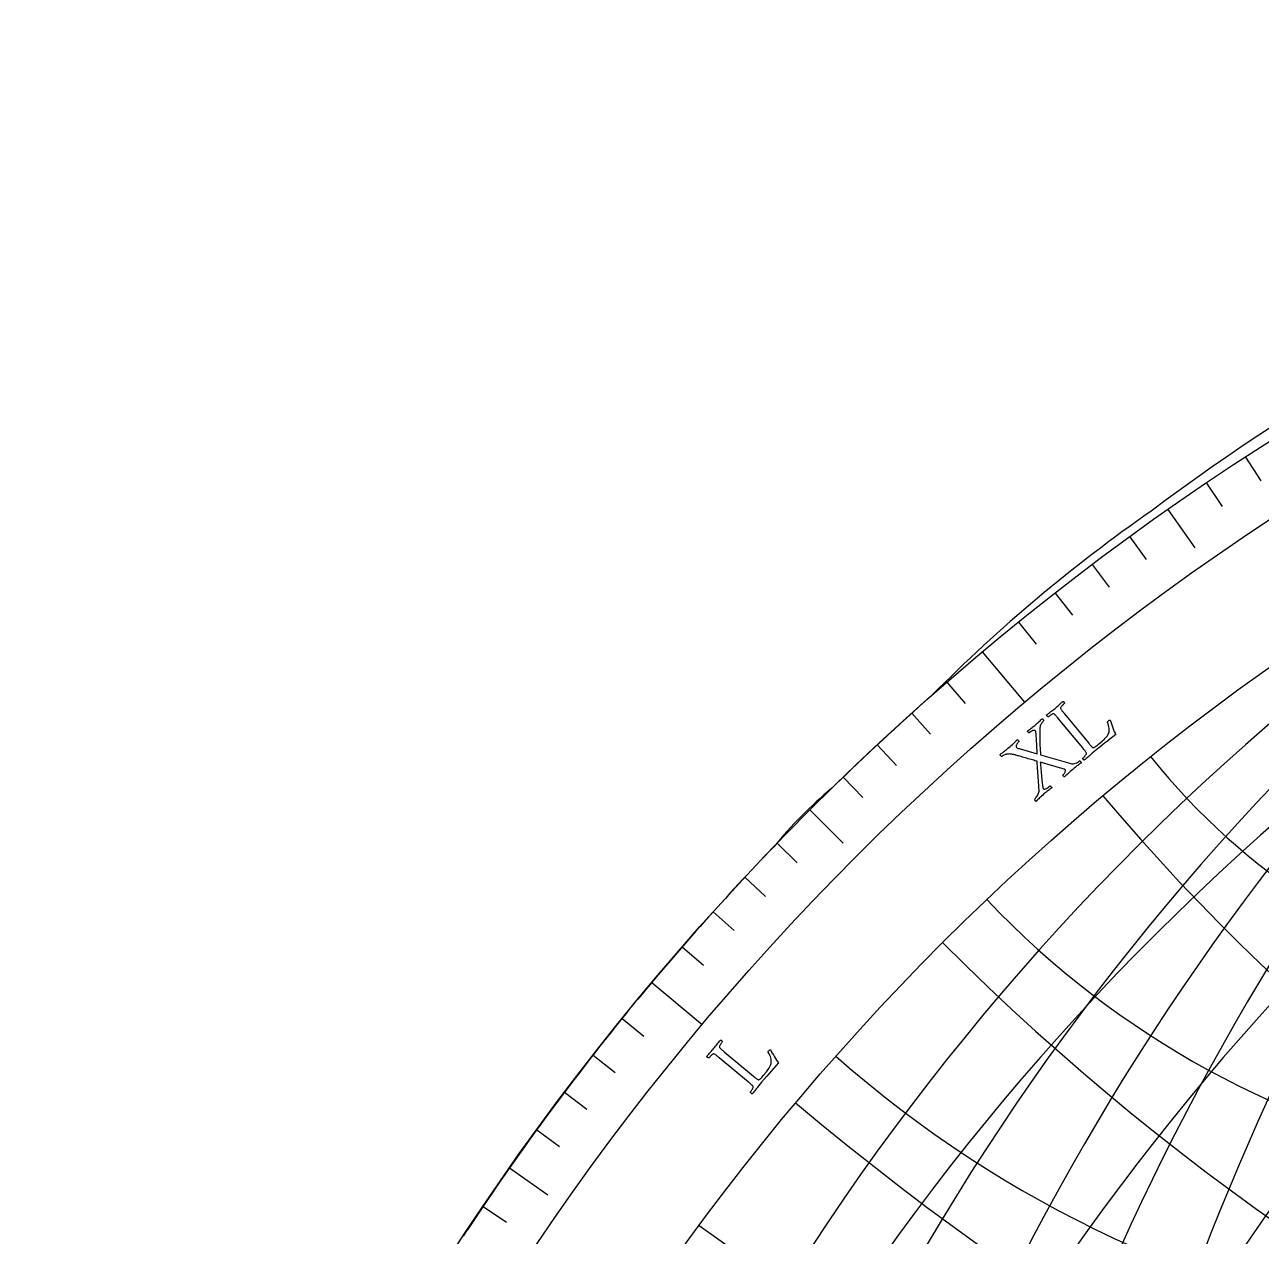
# Model space of a CAD drawing. Header units: millimetres. Extents: x -93 to 93, y -93 to 104.
# Drawn here: x -92.5 to -49.83, y 50.7 to 92.5 of the extents above; entities that cross this region are included whole.
import ezdxf

# ---------------------------------------------------------------- set-up
doc = ezdxf.new("R2010")
doc.units = ezdxf.units.MM
for name, color, linetype in [('CUT_OUTER', 1, 'Continuous'), ('ENGRAVE', 7, 'Continuous'), ('ENGRAVE_FINE', 8, 'Continuous'), ('TEXT', 5, 'Continuous')]:
    doc.layers.add(name, color=color, linetype=linetype)

msp = doc.modelspace()

# ---------------------------------------------------------------- linework, layer by layer
at = {"layer": 'CUT_OUTER'}
for points in [[(-64.651, 66.1548), (-64.5998, 66.2051)], [(-77.3263, 50.7625), (-77.2248, 50.9174)]]:
    msp.add_lwpolyline(points, dxfattribs=at)
for centre, radius, start, end in [((-7.152, 13.6929), 77.5065, 111.482363, 126.846275), ((-22.0148, 30.3912), 55.2629, 124.89633, 135.15529), ((-0.2725, 0.2862), 92.1048, 131.412315, 134.299892), ((-54.9643, 54.5393), 15.1245, 129.82625, 140.61927), ((-0.3394, 0.3064), 92.0428, 136.094488, 140.483599), ((-68.9869, 56.5327), 3.3225, 135.21683, 146.10744), ((-0.1228, 0.0854), 92.3505, 140.854545, 146.60384), ((-76.742, 50.3327), 0.7253, 143.65935, 149.89534)]:
    msp.add_arc(centre, radius, start, end, dxfattribs=at)
at = {"layer": 'ENGRAVE'}
for points in [[(-53.0558, 75.7716), (-52.1273, 74.4456)], [(-59.4579, 70.8591), (-58.0011, 69.1231)], [(-65.4074, 65.4074), (-64.2627, 64.2627)], [(-70.8591, 59.4579), (-69.1231, 58.0011)], [(-75.7716, 53.0558), (-74.4456, 52.1273)]]:
    msp.add_lwpolyline(points, dxfattribs=at)
for radius in [92.5, 90.2338, 86.025, 86.025]:
    msp.add_circle((0, 0), radius, dxfattribs=at)
for centre, radius, start, end in [((15.1685, 0), 87.3521, 100, 260), ((31.3105, 0), 91.5459, 110, 250), ((0, 112.2977), 72.1835, 220, 320), ((0, 133.8311), 102.5206, 230, 310)]:
    msp.add_arc(centre, radius, start, end, dxfattribs=at)
at = {"layer": 'ENGRAVE_FINE'}
for points in [[(-50.3791, 77.577), (-49.8501, 76.7625)], [(-51.7253, 76.686), (-51.1822, 75.8808)], [(-54.3701, 74.8341), (-53.7992, 74.0483)], [(-55.6679, 73.8738), (-55.0834, 73.0981)], [(-56.9487, 72.891), (-56.3507, 72.1256)], [(-58.2121, 71.886), (-57.6009, 71.1312)], [(-60.6855, 69.8106), (-60.0483, 69.0776)], [(-61.8946, 68.7409), (-61.2447, 68.0191)], [(-63.0848, 67.6502), (-62.4225, 66.9399)], [(-64.2559, 66.5389), (-63.5812, 65.8403)], [(-66.5389, 64.2559), (-65.8403, 63.5812)], [(-67.6502, 63.0848), (-66.9399, 62.4225)], [(-68.7409, 61.8946), (-68.0191, 61.2447)], [(-69.8106, 60.6855), (-69.0776, 60.0483)], [(-71.886, 58.2121), (-71.1312, 57.6009)], [(-72.891, 56.9487), (-72.1256, 56.3507)], [(-73.8738, 55.6679), (-73.0981, 55.0834)], [(-74.8341, 54.3701), (-74.0483, 53.7992)], [(-76.686, 51.7253), (-75.8808, 51.1822)]]:
    msp.add_lwpolyline(points, dxfattribs=at)
for centre, radius, start, end in [((7.5262, 0), 86.3536, 95, 265), ((23.0503, 0), 89.0596, 105, 255), ((-37.9751, 86.9904), 40.1141, 228.58333, 358.58333), ((-36.6259, 83.8999), 31.3105, 223.58333, 3.58333), ((40.1141, 0), 94.9181, 115, 245), ((-39.7414, 91.0367), 49.6666, 233.58333, 353.58333), ((-35.6312, 81.6213), 23.0503, 218.58333, 8.58333), ((-42.0155, 96.246), 60.2354, 238.583333, 348.583333), ((-44.9283, 102.9185), 72.1835, 243.583333, 343.583333), ((-48.6731, 111.4968), 86.025, 248.583333, 338.583333), ((6.8976, 3.0111), 86.3536, 118.583333, 288.583334), ((13.9016, 6.0687), 87.3521, 123.583333, 283.583333), ((21.1251, 9.222), 89.0596, 128.583333, 278.583333), ((28.6955, 12.5268), 91.5459, 133.583333, 273.583333), ((36.7638, 16.049), 94.9181, 138.583333, 268.583333), ((45.5184, 19.8707), 99.3331, 143.583333, 263.583333), ((-53.5435, 122.6535), 102.5206, 253.583333, 333.583333), ((-60.0044, 137.4536), 122.8564, 258.583333, 328.583333), ((-68.8342, 157.6802), 148.9997, 263.583333, 323.583333), ((-81.4378, 186.5516), 184.4812, 268.583333, 318.583333), ((0, 121.6577), 86.025, 225, 315), ((-100.6288, 230.5131), 236.3517, 273.583333, 313.583333), ((-132.9774, 304.6148), 321.0497, 278.583333, 308.583333)]:
    msp.add_arc(centre, radius, start, end, dxfattribs=at)
at = {"layer": 'TEXT'}
for points in [[(-55.7895, 67.7173), (-55.7872, 67.7145), (-55.7845, 67.7112), (-55.7813, 67.7073), (-55.7775, 67.7028), (-55.7679, 67.691), (-55.7569, 67.6777), (-55.7445, 67.6626), (-55.7307, 67.6459), (-55.7164, 67.6289), (-55.7025, 67.6129), (-55.6888, 67.5979), (-55.6755, 67.5838), (-55.6633, 67.5721), (-55.653, 67.5638), (-55.6445, 67.5591), (-55.638, 67.5579), (-55.619, 67.5607), (-55.6, 67.5663), (-55.5811, 67.5747), (-55.5621, 67.5859), (-55.5409, 67.6007), (-55.515, 67.62), (-55.4846, 67.6438), (-55.4495, 67.6722), (-55.3169, 67.7807), (-55.283, 67.8099), (-55.2491, 67.8424), (-55.2152, 67.8783), (-55.1811, 67.9175), (-55.15, 67.9578), (-55.1247, 67.997), (-55.1054, 68.0352), (-55.092, 68.0724), (-55.0846, 68.1071), (-55.0804, 68.1443), (-55.0794, 68.1838), (-55.0816, 68.2259), (-55.0879, 68.2711), (-55.0992, 68.3204), (-55.1154, 68.3737), (-55.1366, 68.431), (-55.1378, 68.4406), (-55.1345, 68.4509), (-55.1267, 68.4617), (-55.1143, 68.4732), (-55.0934, 68.4884), (-55.0747, 68.4989), (-55.0583, 68.5047), (-55.044, 68.5056), (-55.0215, 68.442), (-54.9986, 68.3762), (-54.9752, 68.3083), (-54.9513, 68.2383), (-54.927, 68.1707), (-54.9023, 68.1098), (-54.8774, 68.0558), (-54.8521, 68.0085), (-54.9478, 67.9317), (-55.0436, 67.8556), (-55.1395, 67.7802), (-55.2355, 67.7055), (-55.3342, 67.6284), (-55.4384, 67.5456), (-55.5479, 67.4571), (-55.6628, 67.3628), (-55.7023, 67.3297), (-55.7394, 67.2979), (-55.7739, 67.2674), (-55.806, 67.2381), (-55.8373, 67.2094), (-55.8696, 67.1807), (-55.9028, 67.1519), (-55.937, 67.1231), (-55.9459, 67.1253), (-55.9549, 67.1306), (-55.9641, 67.1387), (-55.9735, 67.1498), (-55.9818, 67.1617), (-55.9878, 67.1725), (-55.9916, 67.182), (-55.9932, 67.1904), (-55.9847, 67.1979), (-55.9736, 67.2083), (-55.9598, 67.2216), (-55.9435, 67.2379), (-55.9264, 67.2558), (-55.9103, 67.2742), (-55.8953, 67.2928), (-55.8814, 67.3119), (-55.8702, 67.3296), (-55.8633, 67.3443), (-55.8606, 67.3559), (-55.8623, 67.3644), (-55.8709, 67.3835), (-55.8823, 67.4038), (-55.8965, 67.4254), (-55.9135, 67.4482), (-55.9323, 67.472), (-55.952, 67.4966), (-55.9727, 67.5219), (-55.9942, 67.5481), (-56.828, 68.5539), (-56.8498, 68.58), (-56.8711, 68.6052), (-56.8919, 68.6295), (-56.9122, 68.653), (-56.9319, 68.6744), (-56.9508, 68.6927), (-56.9689, 68.7078), (-56.9862, 68.7198), (-56.9951, 68.7239), (-57.0074, 68.7236), (-57.0231, 68.719), (-57.0422, 68.7101), (-57.063, 68.6985), (-57.0838, 68.6861), (-57.1048, 68.6729), (-57.1258, 68.6589), (-57.1451, 68.6455), (-57.1611, 68.6341), (-57.1735, 68.6249), (-57.1826, 68.6177), (-57.1906, 68.6207), (-57.1994, 68.6261), (-57.2089, 68.634), (-57.2192, 68.6443), (-57.2284, 68.6555), (-57.2347, 68.666), (-57.2382, 68.6759), (-57.2387, 68.6851), (-57.2011, 68.7143), (-57.1637, 68.743), (-57.1264, 68.7713), (-57.0893, 68.7992), (-57.0526, 68.827), (-57.0166, 68.8549), (-56.9812, 68.883), (-56.9465, 68.9113), (-56.9113, 68.9408), (-56.877, 68.9703), (-56.8434, 68.9998), (-56.8107, 69.0294), (-56.7779, 69.0593), (-56.7443, 69.0896), (-56.7097, 69.1204), (-56.6742, 69.1517), (-56.6652, 69.1494), (-56.6562, 69.1442), (-56.647, 69.136), (-56.6378, 69.1248), (-56.6296, 69.1128), (-56.6236, 69.1019), (-56.62, 69.0923), (-56.6186, 69.0838), (-56.6273, 69.0763), (-56.6387, 69.0658), (-56.6529, 69.0523), (-56.6697, 69.0358), (-56.6874, 69.0179), (-56.7041, 69), (-56.7198, 68.9821), (-56.7345, 68.9643), (-56.7465, 68.9476), (-56.754, 68.933), (-56.7571, 68.9206), (-56.7558, 68.9102), (-56.7484, 68.8945), (-56.7388, 68.8776), (-56.7268, 68.8595), (-56.7126, 68.8403), (-56.6969, 68.82), (-56.6802, 68.799), (-56.6626, 68.7772), (-56.6441, 68.7546), (-56.6411, 68.751), (-56.6382, 68.7474), (-56.6352, 68.7438), (-56.6322, 68.7401), (-56.6292, 68.7365), (-56.6262, 68.7329), (-56.6232, 68.7292), (-56.6202, 68.7256)], [(-58.5409, 67.5621), (-58.4986, 67.5991), (-58.4586, 67.6349), (-58.4207, 67.6696), (-58.385, 67.7031), (-58.3504, 67.7359), (-58.316, 67.7682), (-58.2818, 67.8001), (-58.2477, 67.8316), (-58.2404, 67.8275), (-58.2318, 67.8205), (-58.2217, 67.8105), (-58.2102, 67.7977), (-58.2001, 67.7847), (-58.1942, 67.7743), (-58.1926, 67.7663), (-58.1953, 67.7609), (-58.2045, 67.7524), (-58.2152, 67.7413), (-58.2273, 67.7276), (-58.2409, 67.7114), (-58.2544, 67.6936), (-58.2663, 67.6751), (-58.2765, 67.6559), (-58.2852, 67.6361), (-58.2903, 67.6165), (-58.2902, 67.5981), (-58.2848, 67.5809), (-58.2742, 67.5649), (-58.2602, 67.5524), (-58.2409, 67.5409), (-58.2161, 67.5304), (-58.186, 67.521), (-57.5595, 67.3402), (-57.5665, 67.4541), (-57.5727, 67.5648), (-57.5782, 67.6725), (-57.583, 67.7772), (-57.5878, 67.874), (-57.5934, 67.9584), (-57.5997, 68.0303), (-57.6068, 68.0897), (-57.6086, 68.0984), (-57.6111, 68.1065), (-57.6144, 68.114), (-57.6185, 68.1208), (-57.6225, 68.1266), (-57.6257, 68.1311), (-57.628, 68.1343), (-57.6294, 68.1362), (-57.6386, 68.1433), (-57.6519, 68.148), (-57.6694, 68.1501), (-57.6909, 68.1498), (-57.7179, 68.1432), (-57.7513, 68.1264), (-57.7913, 68.0994), (-57.8377, 68.0623), (-57.8434, 68.0623), (-57.8509, 68.066), (-57.8603, 68.0736), (-57.8716, 68.0849), (-57.8827, 68.0975), (-57.8913, 68.1087), (-57.8976, 68.1187), (-57.9014, 68.1274), (-57.8653, 68.1541), (-57.8312, 68.1793), (-57.7992, 68.203), (-57.7693, 68.2251), (-57.7399, 68.2473), (-57.7096, 68.271), (-57.6782, 68.2963), (-57.6459, 68.3233), (-57.6017, 68.361), (-57.5617, 68.3963), (-57.5258, 68.429), (-57.494, 68.4593), (-57.4656, 68.487), (-57.4396, 68.5121), (-57.4161, 68.5346), (-57.3952, 68.5545), (-57.3882, 68.5506), (-57.3801, 68.5446), (-57.371, 68.5363), (-57.3609, 68.5259), (-57.3517, 68.5145), (-57.3454, 68.5031), (-57.3421, 68.4919), (-57.3417, 68.4807), (-57.348, 68.4748), (-57.3572, 68.4652), (-57.3693, 68.4519), (-57.3842, 68.4349), (-57.4003, 68.4147), (-57.4158, 68.392), (-57.4306, 68.3668), (-57.4449, 68.3389), (-57.4572, 68.309), (-57.4663, 68.2774), (-57.4722, 68.2442), (-57.4749, 68.2093), (-57.4744, 68.1205), (-57.474, 68.0378), (-57.4737, 67.9611), (-57.4735, 67.8905), (-57.473, 67.823), (-57.4717, 67.7555), (-57.4697, 67.6882), (-57.4669, 67.6209), (-57.4634, 67.5507), (-57.4592, 67.4742), (-57.4544, 67.3916), (-57.4489, 67.3029), (-56.4062, 67.0039), (-56.3676, 66.9965), (-56.3275, 66.9964), (-56.286, 67.0036), (-56.2431, 67.0182), (-56.2013, 67.0372), (-56.1632, 67.0575), (-56.1289, 67.0794), (-56.0984, 67.1026), (-56.0904, 67.0993), (-56.0818, 67.093), (-56.0724, 67.0838), (-56.0623, 67.0715), (-56.053, 67.0591), (-56.0462, 67.0493), (-56.0418, 67.042), (-56.0397, 67.0373), (-56.0751, 67.0117), (-56.1079, 66.9879), (-56.1383, 66.9659), (-56.1661, 66.9458), (-56.1938, 66.9252), (-56.2238, 66.902), (-56.256, 66.876), (-56.2906, 66.8473), (-56.3377, 66.8072), (-56.3812, 66.7694), (-56.4212, 66.7337), (-56.4576, 66.7001), (-56.4938, 66.6663), (-56.533, 66.6296), (-56.5751, 66.5901), (-56.6202, 66.5478), (-56.6294, 66.5502), (-56.6395, 66.556), (-56.6504, 66.5653), (-56.6622, 66.5779), (-56.6722, 66.5909), (-56.6781, 66.6014), (-56.6797, 66.6093), (-56.677, 66.6146), (-56.6692, 66.622), (-56.6599, 66.6323), (-56.6491, 66.6453), (-56.6368, 66.6611), (-56.6245, 66.6786), (-56.6135, 66.6968), (-56.6039, 66.7157), (-56.5955, 66.7352), (-56.5899, 66.7539), (-56.5886, 66.7704), (-56.5914, 66.7845), (-56.5984, 66.7964), (-56.6008, 66.7989), (-56.6041, 66.8014), (-56.6082, 66.8039), (-56.6131, 66.8066), (-56.6183, 66.8089), (-56.6233, 66.8108), (-56.6281, 66.812), (-56.6326, 66.8127), (-57.4552, 67.0584), (-57.4516, 67), (-57.4473, 66.9387), (-57.4424, 66.8747), (-57.4368, 66.8079), (-57.4308, 66.74), (-57.4248, 66.6731), (-57.4186, 66.6069), (-57.4123, 66.5416), (-57.4059, 66.4789), (-57.3994, 66.4203), (-57.3929, 66.3658), (-57.3864, 66.3156), (-57.3802, 66.2712), (-57.3749, 66.2343), (-57.3704, 66.2051), (-57.3668, 66.1833), (-57.3658, 66.1795), (-57.3646, 66.1748), (-57.3632, 66.1693), (-57.3615, 66.163), (-57.3594, 66.1563), (-57.3564, 66.1499), (-57.3525, 66.1436), (-57.3478, 66.1376), (-57.3362, 66.1293), (-57.3201, 66.1259), (-57.2993, 66.1271), (-57.2739, 66.1332), (-57.2436, 66.1458), (-57.2082, 66.1668), (-57.1676, 66.196), (-57.1218, 66.2336), (-57.1136, 66.2305), (-57.1044, 66.2248), (-57.0942, 66.2163), (-57.0829, 66.2051), (-57.0725, 66.1936), (-57.0652, 66.1841), (-57.061, 66.1767), (-57.0598, 66.1712), (-57.0937, 66.146), (-57.1278, 66.1203), (-57.1621, 66.0942), (-57.1965, 66.0676), (-57.2306, 66.0408), (-57.2641, 66.0137), (-57.2968, 65.9865), (-57.3289, 65.959), (-57.3717, 65.9214), (-57.4109, 65.8861), (-57.4464, 65.8531), (-57.4783, 65.8226), (-57.5087, 65.7928), (-57.5394, 65.7624), (-57.5706, 65.7313), (-57.6023, 65.6995), (-57.61, 65.7046), (-57.6181, 65.7123), (-57.6266, 65.7224), (-57.6355, 65.735), (-57.6435, 65.7476), (-57.6495, 65.7576), (-57.6535, 65.7649), (-57.6554, 65.7696), (-57.6488, 65.7764), (-57.6382, 65.7884), (-57.6237, 65.8056), (-57.6052, 65.8282), (-57.5851, 65.8546), (-57.5657, 65.8835), (-57.5469, 65.915), (-57.5288, 65.949), (-57.5135, 65.9841), (-57.5031, 66.0187), (-57.4978, 66.0528), (-57.4975, 66.0864), (-57.5033, 66.179), (-57.5089, 66.2674), (-57.5145, 66.3517), (-57.5201, 66.4319), (-57.5257, 66.51), (-57.5316, 66.5882), (-57.5376, 66.6664), (-57.5439, 66.7446), (-57.5502, 66.8246), (-57.5565, 66.9079), (-57.5628, 66.9946), (-57.5689, 67.0847), (-57.6025, 67.0952), (-57.6402, 67.1066), (-57.682, 67.1189), (-57.7279, 67.1319), (-57.7764, 67.1456), (-57.8258, 67.1598), (-57.8761, 67.1745), (-57.9275, 67.1895), (-57.9785, 67.2045), (-58.0279, 67.2188), (-58.0756, 67.2324), (-58.1218, 67.2453), (-58.1651, 67.2573), (-58.2044, 67.2681), (-58.2395, 67.2779), (-58.2705, 67.2865), (-58.2959, 67.2935), (-58.314, 67.2985), (-58.3249, 67.3015), (-58.3285, 67.3026), (-58.3728, 67.3153), (-58.4137, 67.3251), (-58.4514, 67.3321), (-58.4858, 67.3361), (-58.5191, 67.3376), (-58.5532, 67.3367), (-58.5882, 67.3335), (-58.6241, 67.328), (-58.6478, 67.3228), (-58.6715, 67.3153), (-58.695, 67.3055), (-58.7185, 67.2935), (-58.7403, 67.2809), (-58.7589, 67.2691), (-58.7744, 67.2583), (-58.7868, 67.2484), (-58.7925, 67.2465), (-58.8002, 67.2492), (-58.8097, 67.2565), (-58.8211, 67.2684), (-58.8319, 67.2819), (-58.8393, 67.294), (-58.8436, 67.3049), (-58.8445, 67.3145), (-58.8018, 67.3496), (-58.7622, 67.3817), (-58.7255, 67.411), (-58.6918, 67.4373), (-58.6582, 67.4638), (-58.6219, 67.4934), (-58.5828, 67.5262), (-58.5409, 67.5621)], [(-67.3582, 56.2225), (-67.3555, 56.2202), (-67.3522, 56.2174), (-67.3483, 56.2142), (-67.3438, 56.2104), (-67.3321, 56.2007), (-67.3188, 56.1896), (-67.3039, 56.1771), (-67.2873, 56.1632), (-67.2701, 56.1491), (-67.2534, 56.136), (-67.2372, 56.1237), (-67.2215, 56.1124), (-67.2073, 56.1031), (-67.1957, 56.0969), (-67.1865, 56.0939), (-67.1799, 56.0939), (-67.1617, 56.1002), (-67.1441, 56.1092), (-67.127, 56.1209), (-67.1105, 56.1354), (-67.0923, 56.1539), (-67.0705, 56.1776), (-67.045, 56.2067), (-67.0158, 56.2411), (-66.9055, 56.3722), (-66.8777, 56.4072), (-66.8504, 56.4455), (-66.8236, 56.487), (-66.7974, 56.5318), (-66.7743, 56.5772), (-66.7567, 56.6204), (-66.7448, 56.6615), (-66.7385, 56.7006), (-66.7377, 56.736), (-66.7404, 56.7733), (-66.7467, 56.8124), (-66.7567, 56.8533), (-66.7712, 56.8966), (-66.7914, 56.9429), (-66.8173, 56.9923), (-66.8487, 57.0447), (-66.8517, 57.0539), (-66.8503, 57.0646), (-66.8446, 57.0767), (-66.8346, 57.0903), (-66.8169, 57.1091), (-66.8005, 57.1229), (-66.7853, 57.1316), (-66.7715, 57.1352), (-66.7377, 57.0768), (-66.703, 57.0164), (-66.6674, 56.954), (-66.631, 56.8897), (-66.5945, 56.8277), (-66.559, 56.7724), (-66.5245, 56.7239), (-66.4909, 56.6821), (-66.5708, 56.5889), (-66.6508, 56.4964), (-66.7311, 56.4046), (-66.8116, 56.3135), (-66.8944, 56.2194), (-66.9814, 56.1187), (-67.0727, 56.0115), (-67.1681, 55.8976), (-67.2008, 55.8578), (-67.2314, 55.8196), (-67.2597, 55.7832), (-67.2858, 55.7485), (-67.3112, 55.7145), (-67.3376, 55.6803), (-67.365, 55.6459), (-67.3932, 55.6112), (-67.4024, 55.6118), (-67.4122, 55.6153), (-67.4227, 55.6216), (-67.434, 55.6307), (-67.4443, 55.6409), (-67.4523, 55.6504), (-67.4578, 55.6591), (-67.4609, 55.667), (-67.4539, 55.6759), (-67.4449, 55.6882), (-67.4339, 55.7039), (-67.4209, 55.7229), (-67.4074, 55.7437), (-67.395, 55.7646), (-67.3837, 55.7858), (-67.3736, 55.8071), (-67.3658, 55.8266), (-67.3617, 55.8423), (-67.3612, 55.8542), (-67.3644, 55.8623), (-67.3764, 55.8794), (-67.3914, 55.8973), (-67.4093, 55.9158), (-67.4302, 55.9351), (-67.4532, 55.955), (-67.4771, 55.9755), (-67.5021, 55.9966), (-67.5281, 56.0183), (-68.5336, 56.8524), (-68.5599, 56.8741), (-68.5854, 56.8949), (-68.6104, 56.9149), (-68.6347, 56.9342), (-68.6581, 56.9516), (-68.68, 56.9661), (-68.7006, 56.9776), (-68.7198, 56.9862), (-68.7293, 56.9886), (-68.7414, 56.986), (-68.7559, 56.9786), (-68.773, 56.9663), (-68.7913, 56.9511), (-68.8095, 56.9351), (-68.8276, 56.9182), (-68.8457, 56.9005), (-68.8622, 56.8837), (-68.8758, 56.8696), (-68.8863, 56.8582), (-68.8939, 56.8495), (-68.9024, 56.851), (-68.912, 56.8547), (-68.9228, 56.8606), (-68.9348, 56.8689), (-68.9459, 56.8782), (-68.9541, 56.8873), (-68.9593, 56.8964), (-68.9616, 56.9054), (-68.93, 56.941), (-68.8985, 56.9762), (-68.8671, 57.0109), (-68.8358, 57.0452), (-68.8049, 57.0792), (-68.7746, 57.1134), (-68.7451, 57.1475), (-68.7162, 57.1818), (-68.6871, 57.2172), (-68.6588, 57.2526), (-68.6313, 57.2878), (-68.6046, 57.323), (-68.578, 57.3584), (-68.5505, 57.3944), (-68.5222, 57.4311), (-68.4931, 57.4684), (-68.4839, 57.4678), (-68.474, 57.4643), (-68.4635, 57.458), (-68.4523, 57.4487), (-68.4421, 57.4384), (-68.4342, 57.4288), (-68.4288, 57.42), (-68.4259, 57.412), (-68.4331, 57.403), (-68.4424, 57.3905), (-68.4538, 57.3746), (-68.4673, 57.3553), (-68.4813, 57.3344), (-68.4944, 57.3138), (-68.5065, 57.2933), (-68.5177, 57.2731), (-68.5264, 57.2545), (-68.5311, 57.2387), (-68.5319, 57.2259), (-68.5287, 57.216), (-68.5185, 57.2019), (-68.5058, 57.1871), (-68.4908, 57.1715), (-68.4733, 57.1552), (-68.454, 57.1383), (-68.4337, 57.1207), (-68.4124, 57.1025), (-68.3901, 57.0837), (-68.3865, 57.0807), (-68.3829, 57.0777), (-68.3793, 57.0747), (-68.3757, 57.0717), (-68.372, 57.0687), (-68.3684, 57.0657), (-68.3648, 57.0627), (-68.3612, 57.0597)]]:
    msp.add_lwpolyline(points, close=True, dxfattribs=at)

doc.saveas('drawing.dxf')
